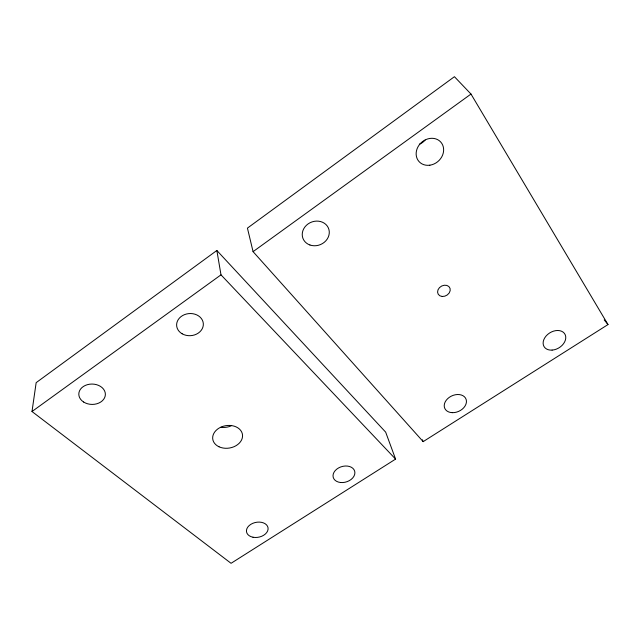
<?xml version="1.0" encoding="UTF-8"?>
<svg xmlns="http://www.w3.org/2000/svg" width="640" height="640" viewBox="0 0 640 640"><rect width="100%" height="100%" fill="white"/><g stroke="black" fill="none" stroke-linecap="round" stroke-linejoin="round"><path stroke-width="0.96" d="M32 411.52L36.16 382.656L216.856 250.48L385.664 432.136L395.584 459.104L231.056 563.304L32 411.52L220.992 274.848L216.856 250.48M253.072 251.648L470.992 94.056L608 324.568L423.168 441.632L253.072 251.648L247.432 228.112L454.432 76.696L470.992 94.056M220.992 274.848L395.584 459.104M604.224 319.92L608 324.568M422.408 439.8L423.168 441.632M425.152 140.064A13.936 12.2 -43.9 0 1 419.368 144.232M230.992 425.928A14.6 11.2 -9 0 1 220.888 427.28M552.096 350.104A12.152 8.776 -31.6 0 0 565.224 334.76A12.152 8.776 -31.6 0 0 546.032 336.08A12.152 8.776 -31.6 0 0 552.096 350.104M452.296 412.664A11.592 8.464 -24.5 0 0 466.12 399.376A11.592 8.464 -24.5 0 0 447.608 398.728A11.592 8.464 -24.5 0 0 452.296 412.664M429.864 165.192A14.608 12.592 -41.7 0 0 441.816 143.432A14.608 12.592 -41.7 0 0 418 146.808A14.608 12.592 -41.7 0 0 429.864 165.192M309.92 244.992A13.752 12.104 -21.8 0 0 329.256 231.408A13.752 12.104 -21.8 0 0 308.112 223.904A13.752 12.104 -21.8 0 0 309.92 244.992M340.464 482.496A11.168 7.992 -16.5 0 0 354.68 471.184A11.168 7.992 -16.5 0 0 336.712 469.176A11.168 7.992 -16.5 0 0 340.464 482.496M253 537.232A10.952 7.536 -11.4 0 0 268.032 527.76A10.952 7.536 -11.4 0 0 250.776 524.368A10.952 7.536 -11.4 0 0 253 537.232M182.176 333.808A13.376 11.072 -4.5 0 0 203.28 325.384A13.376 11.072 -4.5 0 0 184.488 314.648A13.376 11.072 -4.5 0 0 182.176 333.808M83.64 402.032A13.288 10.184 1 0 0 105.192 396.016A13.288 10.184 1 0 0 87.432 384.664A13.288 10.184 1 0 0 83.64 402.032M219.04 446.792A15.04 11.328 -9.3 0 0 242.512 436.808A15.04 11.328 -9.3 0 0 221.288 426.976A15.04 11.328 -9.3 0 0 219.04 446.792M442.224 296.472A6.648 5.304 -29.5 0 0 450.048 288.384A6.648 5.304 -29.5 0 0 439.456 287.64A6.648 5.304 -29.5 0 0 442.224 296.472"/></g></svg>
